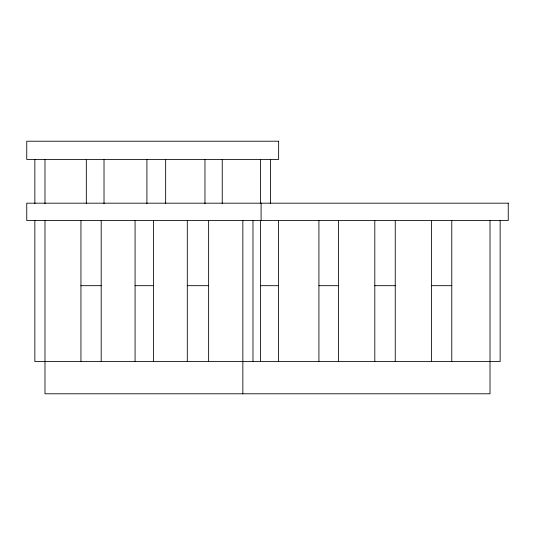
<?xml version="1.0" encoding="UTF-8"?>
<svg xmlns="http://www.w3.org/2000/svg" width="535" height="535" viewBox="0 0 535 535"><rect width="100%" height="100%" fill="white"/><g stroke="black" fill="none" stroke-linecap="round" stroke-linejoin="round"><path stroke-width="0.8" d="M80.939 285.683L101.202 285.683M135.074 285.683L153.492 285.683M187.303 285.683L208.63 285.683M260.411 285.683L278.421 285.683M318.92 285.683L338.601 285.683M374.801 285.683L395.245 285.683M431.564 285.683L451.774 285.683M500.145 220.54L500.145 361.56L34.855 361.56L34.855 220.413M490.013 220.54L490.013 393.787L44.987 393.787L44.987 220.54M451.774 220.54L451.774 361.56M431.564 220.54L431.564 361.56M395.245 220.54L395.245 361.56M374.801 220.54L374.801 361.56M338.601 220.54L338.601 361.56M318.92 220.54L318.92 361.56M278.421 220.54L278.421 361.56M270.536 159.45L270.536 203.681M261.087 203.18L261.087 220.54M260.411 159.45L260.411 203.18M260.411 220.54L260.411 361.56M252.981 220.54L252.981 361.56M242.85 220.54L242.85 393.787M222.239 159.45L222.239 203.715M208.63 220.54L208.63 361.56M204.972 159.45L204.972 203.715M187.303 220.54L187.303 361.56M165.649 159.45L165.649 203.715M153.492 220.54L153.492 361.56M146.911 159.45L146.911 203.715M135.074 220.54L135.074 361.56M104.017 159.45L104.017 203.715M101.202 220.54L101.202 361.56M86.316 159.45L86.316 203.715M80.939 220.54L80.939 361.56M44.987 159.45L44.987 203.715M34.855 159.45L34.855 203.715M278.641 141.213L26.75 141.213L26.75 159.45L278.641 159.45L278.641 141.213M508.25 203.18L26.75 203.18L26.75 220.54L508.25 220.54L508.25 203.18"/></g></svg>
